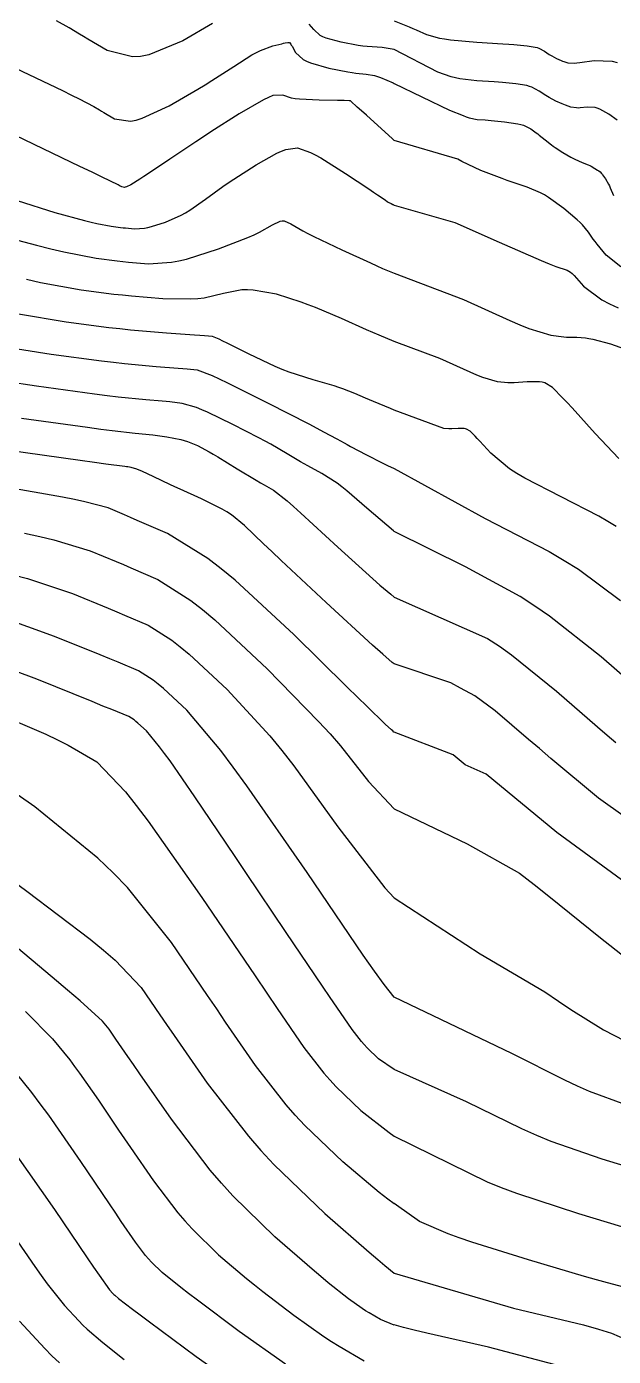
# Model space of a CAD drawing. Header units: metres. Extents: x 837475 to 838479, y 1189012 to 1191015.
# Drawn here: x 837972.9 to 838016.2, y 1190014.7 to 1190112.8 of the extents above; entities that cross this region are included whole.
import ezdxf

# ---------------------------------------------------------------- set-up
doc = ezdxf.new("R2010")
doc.units = ezdxf.units.M
doc.header["$LTSCALE"] = 0.3
doc.layers.add('COTAS 10', color=1, linetype='Continuous')
doc.layers.add('COTAS INT', color=252, linetype='Continuous')

msp = doc.modelspace()

# ---------------------------------------------------------------- linework, layer by layer
at = {"layer": 'COTAS 10'}
for points, elevation in [([(837972.171, 1190100.013), (837974.95, 1190099.117), (837977.153, 1190098.541), (837977.633, 1190098.423), (837978.057, 1190098.323), (837979.117, 1190098.111), (837979.801, 1190098.025), (837979.988, 1190098.005), (837980.173, 1190097.986), (837980.834, 1190097.932), (837981.583, 1190097.979), (837981.824, 1190098.024), (837982.079, 1190098.084), (837983.123, 1190098.415), (837984.269, 1190098.931), (837984.589, 1190099.107), (837984.909, 1190099.297), (837986.075, 1190100.104), (837987.36, 1190101.04), (837987.755, 1190101.311), (837988.168, 1190101.589), (837989.802, 1190102.637), (837991.335, 1190103.491), (837991.684, 1190103.646), (837992.001, 1190103.766), (837992.873, 1190103.905), (837993.815, 1190103.56), (837994.176, 1190103.374), (837994.58, 1190103.15), (837996.401, 1190102.013), (837998.13, 1190100.866), (837998.477, 1190100.634), (837998.766, 1190100.44), (837999.33, 1190100.052), (837999.513, 1190099.921), (837999.56, 1190099.891), (837999.607, 1190099.862), (837999.765, 1190099.778), (837999.894, 1190099.719), (837999.922, 1190099.706), (837999.948, 1190099.695), (838000, 1190099.673), (838004.475, 1190098.392), (838007.749, 1190096.941), (838010.841, 1190095.588), (838011.44, 1190095.336), (838011.928, 1190095.138), (838012.76, 1190094.866), (838013.007, 1190094.735), (838013.126, 1190094.624), (838013.267, 1190094.482), (838013.958, 1190093.702), (838015.313, 1190092.684), (838015.873, 1190092.392), (838016.512, 1190092.095)], 1730), ([(838018.337, 1190063.657), (838015.256, 1190066.352), (838011.462, 1190069.35), (838010.384, 1190070.089), (838009.294, 1190070.787), (838005.256, 1190072.978), (838000, 1190075.593), (837999.954, 1190075.629), (837997.981, 1190077.301), (837996.508, 1190078.598), (837996.139, 1190078.892), (837995.786, 1190079.157), (837994.65, 1190079.878), (837993.632, 1190080.426), (837993.354, 1190080.582), (837993.077, 1190080.74), (837992.089, 1190081.328), (837990.883, 1190082.024), (837990.468, 1190082.252), (837990.018, 1190082.494), (837988.102, 1190083.492), (837986.22, 1190084.395), (837985.793, 1190084.578), (837985.406, 1190084.731), (837984.346, 1190085.041), (837983.45, 1190085.153), (837983.167, 1190085.182), (837982.869, 1190085.21), (837981.665, 1190085.305), (837979.634, 1190085.512), (837978.815, 1190085.611), (837977.884, 1190085.729), (837973.595, 1190086.304), (837969.009, 1190087.01)], 1740), ([(837971.889, 1190072.406), (837972.943, 1190072.122), (837976.259, 1190071.01), (837978.897, 1190069.935), (837979.523, 1190069.675), (837980.106, 1190069.431), (837981.835, 1190068.686), (837983.602, 1190067.569), (837984.209, 1190067.09), (837984.866, 1190066.538), (837987.661, 1190063.935), (837990.814, 1190060.506), (837991.697, 1190059.433), (837992.585, 1190058.308), (837995.826, 1190053.798), (837999.302, 1190049.31), (838000, 1190048.56), (838006.337, 1190044.437), (838011.11, 1190041.643), (838012.118, 1190040.937), (838013.023, 1190040.32), (838015.432, 1190038.824), (838017.008, 1190038.029)], 1750), ([(837967.971, 1190052.68), (837972.892, 1190049.065), (837977.571, 1190045.521), (837978.554, 1190044.712), (837979.4, 1190043.979), (837981.323, 1190041.957), (837982.702, 1190039.94), (837983.205, 1190039.21), (837983.761, 1190038.406), (837986.207, 1190034.884), (837989.235, 1190030.974), (837990.157, 1190029.926), (837991.116, 1190028.892), (837994.884, 1190025.281), (837998.147, 1190022.435), (837998.787, 1190021.882), (837999.313, 1190021.433), (838000, 1190020.874), (838008.79, 1190018.3), (838013.969, 1190017.056), (838015.072, 1190016.743), (838016.031, 1190016.444), (838018.3, 1190015.474)], 1760), ([(837971.467, 1190024.291), (837973.484, 1190021.357), (837973.958, 1190020.695), (837974.395, 1190020.099), (837975.664, 1190018.489), (837976.723, 1190017.35), (837977.027, 1190017.05), (837977.335, 1190016.757), (837978.489, 1190015.756), (837980.081, 1190014.512)], 1770)]:
    msp.add_lwpolyline(points, dxfattribs=dict(at, elevation=elevation))
at = {"layer": 'COTAS INT'}
for points, elevation in [([(837986.586, 1190113.065), (837984.396, 1190111.797), (837981.898, 1190110.755), (837981.279, 1190110.639), (837980.691, 1190110.598), (837978.83, 1190111.072), (837977.392, 1190111.914), (837977.071, 1190112.105), (837976.783, 1190112.278), (837976.02, 1190112.75), (837975.082, 1190113.272)], 1724), ([(838016.458, 1190105.948), (838015.838, 1190106.381), (838015.159, 1190106.76), (838014.982, 1190106.824), (838014.811, 1190106.871), (838014.232, 1190106.891), (838013.716, 1190106.836), (838013.584, 1190106.834), (838013.457, 1190106.839), (838013.034, 1190106.905), (838012.624, 1190107.037), (838012.504, 1190107.082), (838012.381, 1190107.132), (838011.915, 1190107.343), (838011.434, 1190107.6), (838011.302, 1190107.678), (838011.171, 1190107.759), (838010.699, 1190108.077), (838010.148, 1190108.365), (838009.966, 1190108.428), (838009.772, 1190108.484), (838008.967, 1190108.622), (838007.987, 1190108.712), (838007.683, 1190108.736), (838007.365, 1190108.761), (838006.097, 1190108.847), (838004.83, 1190108.994), (838004.511, 1190109.057), (838004.207, 1190109.129), (838003.227, 1190109.47), (838000, 1190111.146), (837999.105, 1190111.296), (837997.995, 1190111.369), (837997.67, 1190111.406), (837997.337, 1190111.452), (837996.073, 1190111.679), (837994.967, 1190111.991), (837994.734, 1190112.09), (837994.532, 1190112.195), (837994.071, 1190112.619), (837993.718, 1190113.018)], 1724), ([(838000, 1190113.27), (838001.091, 1190112.815), (838001.359, 1190112.701), (838001.609, 1190112.593), (838002.373, 1190112.256), (838003.339, 1190111.99), (838003.718, 1190111.927), (838004.144, 1190111.869), (838006.083, 1190111.697), (838008.022, 1190111.571), (838008.449, 1190111.541), (838008.827, 1190111.513), (838009.796, 1190111.432), (838010.391, 1190111.329), (838010.535, 1190111.288), (838010.669, 1190111.241), (838011.077, 1190111.028), (838011.426, 1190110.793), (838011.523, 1190110.733), (838011.621, 1190110.676), (838011.976, 1190110.486), (838012.321, 1190110.329), (838012.412, 1190110.293), (838012.5, 1190110.259), (838012.804, 1190110.162), (838013.279, 1190110.141), (838013.477, 1190110.155), (838013.702, 1190110.179), (838014.754, 1190110.336), (838016.065, 1190110.289), (838016.454, 1190110.184)], 1722), ([(837972.063, 1190109.776), (837975.513, 1190108.116), (837976.197, 1190107.783), (837976.764, 1190107.504), (837977.829, 1190106.955), (837978.245, 1190106.697), (837978.402, 1190106.603), (837978.578, 1190106.499), (837979.362, 1190106.039), (837980.531, 1190105.868), (837980.949, 1190105.945), (837981.408, 1190106.077), (837983.405, 1190107.005), (837985.512, 1190108.229), (837986.04, 1190108.548), (837986.544, 1190108.859), (837988.167, 1190109.908), (837989.502, 1190110.745), (837989.825, 1190110.921), (837990.128, 1190111.073), (837991.054, 1190111.422), (837991.704, 1190111.577), (837991.833, 1190111.607), (837991.94, 1190111.631), (837992.141, 1190111.67), (837992.209, 1190111.67), (837992.222, 1190111.669), (837992.266, 1190111.663), (837992.359, 1190111.546), (837992.404, 1190111.475), (837992.457, 1190111.387), (837992.716, 1190110.932), (837993.283, 1190110.411), (837993.53, 1190110.283), (837993.816, 1190110.161), (837995.175, 1190109.777), (837996.579, 1190109.501), (837996.893, 1190109.447), (837997.175, 1190109.404), (837997.922, 1190109.328), (837998.555, 1190109.221), (837998.765, 1190109.158), (837998.989, 1190109.081), (837999.92, 1190108.68), (838000, 1190108.631), (838004.081, 1190106.684), (838005.075, 1190106.269), (838005.305, 1190106.187), (838005.516, 1190106.12), (838006.112, 1190105.996), (838006.708, 1190105.951), (838006.918, 1190105.932), (838007.147, 1190105.911), (838008.138, 1190105.813), (838009.114, 1190105.666), (838009.334, 1190105.614), (838009.533, 1190105.556), (838010.068, 1190105.306), (838010.47, 1190105.009), (838010.584, 1190104.921), (838010.699, 1190104.831), (838011.125, 1190104.486), (838011.592, 1190104.124), (838011.732, 1190104.023), (838011.878, 1190103.921), (838012.445, 1190103.551), (838013.026, 1190103.211), (838013.181, 1190103.129), (838013.333, 1190103.053), (838013.86, 1190102.819), (838014.314, 1190102.63), (838014.421, 1190102.581), (838014.519, 1190102.535), (838014.806, 1190102.381), (838015.006, 1190102.255), (838015.05, 1190102.226), (838015.089, 1190102.199), (838015.189, 1190102.125), (838015.289, 1190102.012), (838015.328, 1190101.962), (838015.373, 1190101.903), (838015.575, 1190101.619), (838015.809, 1190101.224), (838015.874, 1190101.094), (838015.938, 1190100.955), (838016.169, 1190100.38)], 1726), ([(838016.705, 1190095.107), (838015.624, 1190095.987), (838014.961, 1190096.797), (838014.812, 1190096.988), (838014.679, 1190097.165), (838014.326, 1190097.681), (838013.894, 1190098.206), (838013.712, 1190098.387), (838013.502, 1190098.584), (838012.516, 1190099.426), (838011.391, 1190100.24), (838011.094, 1190100.42), (838010.802, 1190100.58), (838009.801, 1190100.993), (838008.695, 1190101.355), (838008.337, 1190101.483), (838007.957, 1190101.623), (838006.4, 1190102.231), (838004.984, 1190102.89), (838004.693, 1190103.062), (838000, 1190104.434), (837999.872, 1190104.548), (837997.945, 1190106.301), (837997.575, 1190106.637), (837997.276, 1190106.907), (837996.788, 1190107.343), (837996.766, 1190107.353), (837996.76, 1190107.355), (837996.755, 1190107.357), (837996.74, 1190107.359), (837996.721, 1190107.361), (837996.714, 1190107.362), (837996.706, 1190107.364), (837996.67, 1190107.371), (837996.304, 1190107.382), (837996.088, 1190107.386), (837995.823, 1190107.39), (837994.451, 1190107.409), (837993.01, 1190107.481), (837992.701, 1190107.518), (837992.431, 1190107.563), (837991.782, 1190107.79), (837991.047, 1190107.746), (837990.723, 1190107.621), (837990.347, 1190107.447), (837988.555, 1190106.411), (837986.473, 1190105.072), (837985.915, 1190104.707), (837985.364, 1190104.345), (837983.44, 1190103.059), (837981.86, 1190101.998), (837981.526, 1190101.777), (837981.237, 1190101.587), (837980.567, 1190101.167), (837980.235, 1190101.013), (837980.158, 1190100.991), (837980.089, 1190100.978), (837979.894, 1190101.007), (837979.763, 1190101.083), (837979.734, 1190101.1), (837979.708, 1190101.116), (837979.638, 1190101.159), (837978.445, 1190101.736), (837977.711, 1190102.089), (837976.801, 1190102.525), (837972.056, 1190104.797)], 1728), ([(837968.637, 1190098.012), (837973.595, 1190096.718), (837974.674, 1190096.453), (837975.627, 1190096.227), (837978.012, 1190095.749), (837979.552, 1190095.557), (837979.972, 1190095.511), (837980.39, 1190095.469), (837981.877, 1190095.347), (837983.561, 1190095.453), (837984.103, 1190095.555), (837984.678, 1190095.688), (837987.028, 1190096.434), (837989.201, 1190097.284), (837989.665, 1190097.484), (837990.068, 1190097.668), (837991.028, 1190098.206), (837991.582, 1190098.485), (837991.73, 1190098.506), (837991.876, 1190098.502), (837992.38, 1190098.288), (837993.255, 1190097.767), (837993.633, 1190097.57), (837994.07, 1190097.35), (837996.142, 1190096.367), (837998.259, 1190095.4), (837998.726, 1190095.191), (837999.14, 1190095.006), (838000, 1190094.638), (838005.101, 1190092.71), (838008.523, 1190091.15), (838009.268, 1190090.838), (838009.924, 1190090.579), (838011.563, 1190090.075), (838012.504, 1190089.953), (838012.72, 1190089.934), (838012.918, 1190089.921), (838013.473, 1190089.927), (838014.114, 1190089.88), (838014.366, 1190089.833), (838014.65, 1190089.772), (838015.946, 1190089.429), (838017.251, 1190088.961)], 1732), ([(838016.57, 1190080.985), (838014.819, 1190082.833), (838013.116, 1190084.703), (838012.753, 1190085.097), (838012.436, 1190085.438), (838011.679, 1190086.224), (838011.117, 1190086.553), (838010.922, 1190086.606), (838010.71, 1190086.642), (838009.803, 1190086.637), (838008.848, 1190086.567), (838008.606, 1190086.563), (838008.372, 1190086.566), (838007.61, 1190086.631), (838006.531, 1190086.962), (838006.099, 1190087.133), (838005.609, 1190087.338), (838003.357, 1190088.365), (838000, 1190089.598), (837998.883, 1190090.064), (837998.426, 1190090.262), (837997.953, 1190090.469), (837996.108, 1190091.303), (837994.183, 1190092.124), (837993.66, 1190092.324), (837993.141, 1190092.512), (837991.302, 1190093.091), (837989.603, 1190093.405), (837989.173, 1190093.425), (837988.76, 1190093.417), (837987.414, 1190093.148), (837985.975, 1190092.81), (837985.503, 1190092.759), (837985, 1190092.727), (837982.92, 1190092.762), (837980.607, 1190092.953), (837979.957, 1190093.018), (837979.303, 1190093.088), (837976.908, 1190093.388), (837973.901, 1190093.942), (837972.862, 1190094.173)], 1734), ([(838016.361, 1190075.961), (838015.754, 1190076.337), (838015.098, 1190076.718), (838012.316, 1190078.14), (838009.631, 1190079.52), (838009.035, 1190079.875), (838008.504, 1190080.219), (838007.121, 1190081.361), (838006.303, 1190082.26), (838006.128, 1190082.449), (838005.976, 1190082.613), (838005.612, 1190082.991), (838005.342, 1190083.149), (838005.248, 1190083.174), (838005.146, 1190083.192), (838004.711, 1190083.189), (838004.252, 1190083.156), (838004.135, 1190083.154), (838004.023, 1190083.155), (838003.657, 1190083.186), (838000, 1190084.555), (837999.724, 1190084.664), (837998.461, 1190085.179), (837998.164, 1190085.303), (837997.889, 1190085.419), (837997.086, 1190085.773), (837996.218, 1190086.11), (837995.903, 1190086.215), (837995.555, 1190086.327), (837994.027, 1190086.773), (837992.242, 1190087.357), (837991.731, 1190087.555), (837991.214, 1190087.769), (837989.287, 1190088.673), (837987.674, 1190089.486), (837987.354, 1190089.643), (837987.09, 1190089.771), (837986.594, 1190089.984), (837985.991, 1190090.034), (837985.66, 1190090.058), (837985.258, 1190090.087), (837983.209, 1190090.228), (837980.545, 1190090.455), (837979.753, 1190090.537), (837978.939, 1190090.628), (837975.803, 1190091.027), (837972.27, 1190091.631)], 1736), ([(837970.64, 1190089.321), (837974.699, 1190088.665), (837978.411, 1190088.178), (837979.284, 1190088.074), (837980.089, 1190087.983), (837982.437, 1190087.767), (837984.063, 1190087.649), (837984.414, 1190087.62), (837984.721, 1190087.594), (837985.47, 1190087.512), (837986.557, 1190087.093), (837987.077, 1190086.854), (837987.692, 1190086.561), (837990.707, 1190085.055), (837993.694, 1190083.524), (837994.292, 1190083.215), (837994.79, 1190082.956), (837995.762, 1190082.433), (837996.296, 1190082.131), (837996.517, 1190082.011), (837996.771, 1190081.874), (837997.957, 1190081.251), (837999.11, 1190080.657), (837999.344, 1190080.54), (837999.541, 1190080.443), (837999.942, 1190080.264), (838000, 1190080.244), (838006.698, 1190076.539), (838011.423, 1190074.115), (838012.547, 1190073.458), (838013.591, 1190072.806), (838016.698, 1190070.5)], 1738), ([(837972.49, 1190083.942), (837977.357, 1190083.279), (837978.346, 1190083.148), (837979.179, 1190083.041), (837980.892, 1190082.843), (837981.674, 1190082.772), (837981.921, 1190082.744), (837982.18, 1190082.713), (837983.222, 1190082.569), (837984.256, 1190082.369), (837984.509, 1190082.302), (837984.749, 1190082.23), (837985.496, 1190081.928), (837986.343, 1190081.463), (837986.645, 1190081.288), (837986.976, 1190081.093), (837988.417, 1190080.222), (837989.818, 1190079.371), (837990.125, 1190079.188), (837990.397, 1190079.028), (837991.083, 1190078.64), (837992.09, 1190077.85), (837992.562, 1190077.436), (837993.12, 1190076.937), (837995.833, 1190074.431), (837998.936, 1190071.643), (837999.739, 1190070.967), (838000, 1190070.754), (838006.883, 1190067.706), (838007.762, 1190067.122), (838008.653, 1190066.491), (838011.978, 1190063.814), (838014.999, 1190061.179), (838015.699, 1190060.574), (838016.34, 1190060.023)], 1742), ([(838019.178, 1190052.992), (838015.077, 1190055.931), (838011.562, 1190058.857), (838010.709, 1190059.576), (838009.908, 1190060.254), (838007.449, 1190062.372), (838005.936, 1190063.468), (838004.892, 1190064.03), (838004.17, 1190064.431), (838000, 1190065.819), (837999.85, 1190065.938), (837999.164, 1190066.53), (837998.4, 1190067.206), (837994.984, 1190070.343), (837991.669, 1190073.457), (837990.969, 1190074.119), (837990.362, 1190074.693), (837988.956, 1190076.042), (837987.986, 1190076.818), (837987.654, 1190077.031), (837987.295, 1190077.244), (837985.769, 1190078.006), (837984.196, 1190078.715), (837983.806, 1190078.894), (837983.436, 1190079.065), (837982.268, 1190079.621), (837981.38, 1190080.037), (837981.186, 1190080.12), (837981.016, 1190080.189), (837980.591, 1190080.321), (837980.351, 1190080.355), (837980.297, 1190080.362), (837980.249, 1190080.368), (837980.12, 1190080.382), (837978.724, 1190080.569), (837977.876, 1190080.685), (837976.83, 1190080.829), (837971.386, 1190081.581)], 1744), ([(838018.413, 1190048.692), (838011.991, 1190053.38), (838006.784, 1190057.692), (838005.241, 1190058.373), (838004.339, 1190059.124), (838000, 1190060.781), (837999.98, 1190060.797), (837999.888, 1190060.876), (837999.785, 1190060.967), (837999.327, 1190061.388), (837997.973, 1190062.703), (837997.305, 1190063.357), (837996.511, 1190064.137), (837992.587, 1190068.001), (837988.266, 1190071.99), (837987.222, 1190072.849), (837986.243, 1190073.602), (837983.26, 1190075.432), (837981.036, 1190076.414), (837980.537, 1190076.631), (837980.089, 1190076.825), (837978.889, 1190077.33), (837977.182, 1190077.782), (837976.413, 1190077.944), (837975.516, 1190078.12), (837971.207, 1190078.889)], 1746), ([(837972.716, 1190075.472), (837973.861, 1190075.224), (837974.885, 1190074.982), (837977.574, 1190074.17), (837979.493, 1190073.38), (837980.03, 1190073.153), (837980.571, 1190072.922), (837982.547, 1190072.059), (837985.001, 1190070.508), (837985.843, 1190069.844), (837986.755, 1190069.078), (837990.636, 1190065.463), (837994.419, 1190061.587), (837995.269, 1190060.656), (837996.035, 1190059.786), (837998.088, 1190057.16), (838000, 1190055.138), (838005.374, 1190052.547), (838009.241, 1190050.393), (838010.331, 1190049.544), (838011.41, 1190048.693), (838015.221, 1190045.608), (838018.569, 1190042.993)], 1748), ([(838017.082, 1190033.288), (838014.401, 1190034.287), (838013.519, 1190034.674), (838012.576, 1190035.11), (838008.665, 1190037.082), (838000, 1190041.235), (837999.248, 1190042.179), (837998.55, 1190043.155), (837997.715, 1190044.347), (837993.563, 1190050.437), (837989.135, 1190056.829), (837988.126, 1190058.211), (837987.21, 1190059.425), (837984.686, 1190062.407), (837982.976, 1190063.999), (837982.574, 1190064.337), (837982.203, 1190064.629), (837981.122, 1190065.313), (837979.64, 1190065.94), (837979.017, 1190066.197), (837978.301, 1190066.49), (837974.944, 1190067.85), (837971.002, 1190069.262)], 1752), ([(838018.728, 1190028.249), (838015.34, 1190029.281), (838011.586, 1190030.596), (838010.51, 1190031.038), (838009.417, 1190031.514), (838005.34, 1190033.513), (838000, 1190035.905), (837998.85, 1190036.691), (837998.003, 1190037.503), (837997.787, 1190037.735), (837997.58, 1190037.971), (837996.899, 1190038.85), (837995.771, 1190040.497), (837995.281, 1190041.218), (837994.715, 1190042.052), (837992.029, 1190046.021), (837989.054, 1190050.423), (837988.306, 1190051.531), (837987.591, 1190052.591), (837985.28, 1190056.021), (837983.457, 1190058.662), (837983.049, 1190059.225), (837982.683, 1190059.715), (837981.711, 1190060.879), (837981.087, 1190061.46), (837980.94, 1190061.583), (837980.804, 1190061.69), (837980.41, 1190061.94), (837979.175, 1190062.448), (837978.51, 1190062.718), (837977.704, 1190063.045), (837973.629, 1190064.69), (837969.06, 1190066.402)], 1754), ([(837970.369, 1190062.314), (837974.283, 1190060.641), (837975.161, 1190060.226), (837975.95, 1190059.833), (837978.055, 1190058.59), (837980.17, 1190056.385), (837980.966, 1190055.386), (837981.851, 1190054.217), (837985.807, 1190048.59), (837989.729, 1190042.801), (837990.593, 1190041.53), (837991.361, 1190040.402), (837993.335, 1190037.528), (837994.798, 1190035.639), (837995.244, 1190035.132), (837995.707, 1190034.633), (837997.528, 1190032.888), (837999.63, 1190031.246), (838000, 1190030.995), (838006.845, 1190027.607), (838007.896, 1190027.192), (838009.014, 1190026.777), (838013.598, 1190025.274), (838017.823, 1190023.999)], 1756), ([(838000, 1190026), (837999.529, 1190026.347), (837998.888, 1190026.84), (837996.206, 1190029.085), (837993.412, 1190031.762), (837992.701, 1190032.529), (837992.016, 1190033.307), (837989.771, 1190036.206), (837987.561, 1190039.404), (837986.899, 1190040.37), (837986.215, 1190041.37), (837983.565, 1190045.274), (837980.32, 1190049.32), (837979.261, 1190050.41), (837978.132, 1190051.488), (837973.478, 1190055.274), (837968.991, 1190058.404)], 1758), ([(838000, 1190017.047), (837998.989, 1190017.454), (837998.143, 1190017.939), (837997.89, 1190018.1), (837997.628, 1190018.272), (837996.613, 1190018.989), (837995.13, 1190020.172), (837994.574, 1190020.638), (837993.953, 1190021.164), (837991.186, 1190023.562), (837988.082, 1190026.591), (837987.25, 1190027.514), (837986.429, 1190028.473), (837983.562, 1190032.242), (837981.237, 1190035.586), (837980.758, 1190036.277), (837980.35, 1190036.867), (837979.469, 1190038.149), (837979.066, 1190038.728), (837978.958, 1190038.874), (837978.853, 1190039.014), (837978.487, 1190039.469), (837976.82, 1190040.957), (837975.894, 1190041.748), (837974.767, 1190042.703), (837969.018, 1190047.522)], 1762), ([(837972.805, 1190040.171), (837974.798, 1190038.175), (837976.055, 1190036.609), (837976.418, 1190036.127), (837976.787, 1190035.624), (837978.175, 1190033.634), (837979.668, 1190031.43), (837980.104, 1190030.792), (837980.55, 1190030.143), (837982.241, 1190027.7), (837984.043, 1190025.329), (837984.56, 1190024.726), (837985.083, 1190024.145), (837987.035, 1190022.241), (837989.103, 1190020.49), (837989.699, 1190020.007), (837990.305, 1190019.524), (837992.581, 1190017.786), (837994.804, 1190016.215), (837995.377, 1190015.838), (837995.933, 1190015.486), (837997.786, 1190014.422)], 1764), ([(837991.98, 1190014.158), (837988.548, 1190016.582), (837985.48, 1190018.876), (837984.824, 1190019.375), (837984.252, 1190019.816), (837982.885, 1190020.919), (837982.084, 1190021.7), (837981.87, 1190021.938), (837981.658, 1190022.185), (837980.919, 1190023.157), (837979.862, 1190024.7), (837979.45, 1190025.307), (837978.986, 1190025.993), (837976.88, 1190029.119), (837974.509, 1190032.521), (837973.877, 1190033.38), (837973.257, 1190034.204), (837971.108, 1190036.88)], 1766), ([(837971.986, 1190029.781), (837974.926, 1190025.586), (837977.337, 1190022.014), (837977.818, 1190021.308), (837978.218, 1190020.726), (837978.987, 1190019.647), (837979.234, 1190019.381), (837979.305, 1190019.31), (837979.377, 1190019.242), (837979.647, 1190019.008), (837980.694, 1190018.218), (837981.256, 1190017.798), (837981.937, 1190017.292), (837985.379, 1190014.74), (837989.475, 1190011.864)], 1768), ([(838030.116, 1190012.405), (838025.813, 1190015.23), (838022.098, 1190017.536), (838021.366, 1190017.991), (838020.761, 1190018.367), (838019.649, 1190019.066), (838019.181, 1190019.266), (838018.983, 1190019.328), (838018.756, 1190019.393), (838017.687, 1190019.649), (838015.724, 1190020.155), (838014.933, 1190020.376), (838014.034, 1190020.633), (838009.893, 1190021.855), (838005.715, 1190023.175), (838004.793, 1190023.493), (838003.972, 1190023.791), (838001.855, 1190024.695), (838000.157, 1190025.884), (838000, 1190026.018)], 1758), ([(837975.294, 1190014.272), (837974.749, 1190014.789), (837974.212, 1190015.319), (837972.341, 1190017.331)], 1772), ([(838011.795, 1190014.151), (838006.95, 1190015.414), (838002.409, 1190016.439), (838001.471, 1190016.666), (838000.671, 1190016.869), (838000, 1190017.073)], 1762)]:
    msp.add_lwpolyline(points, dxfattribs=dict(at, elevation=elevation))

doc.saveas('drawing.dxf')
